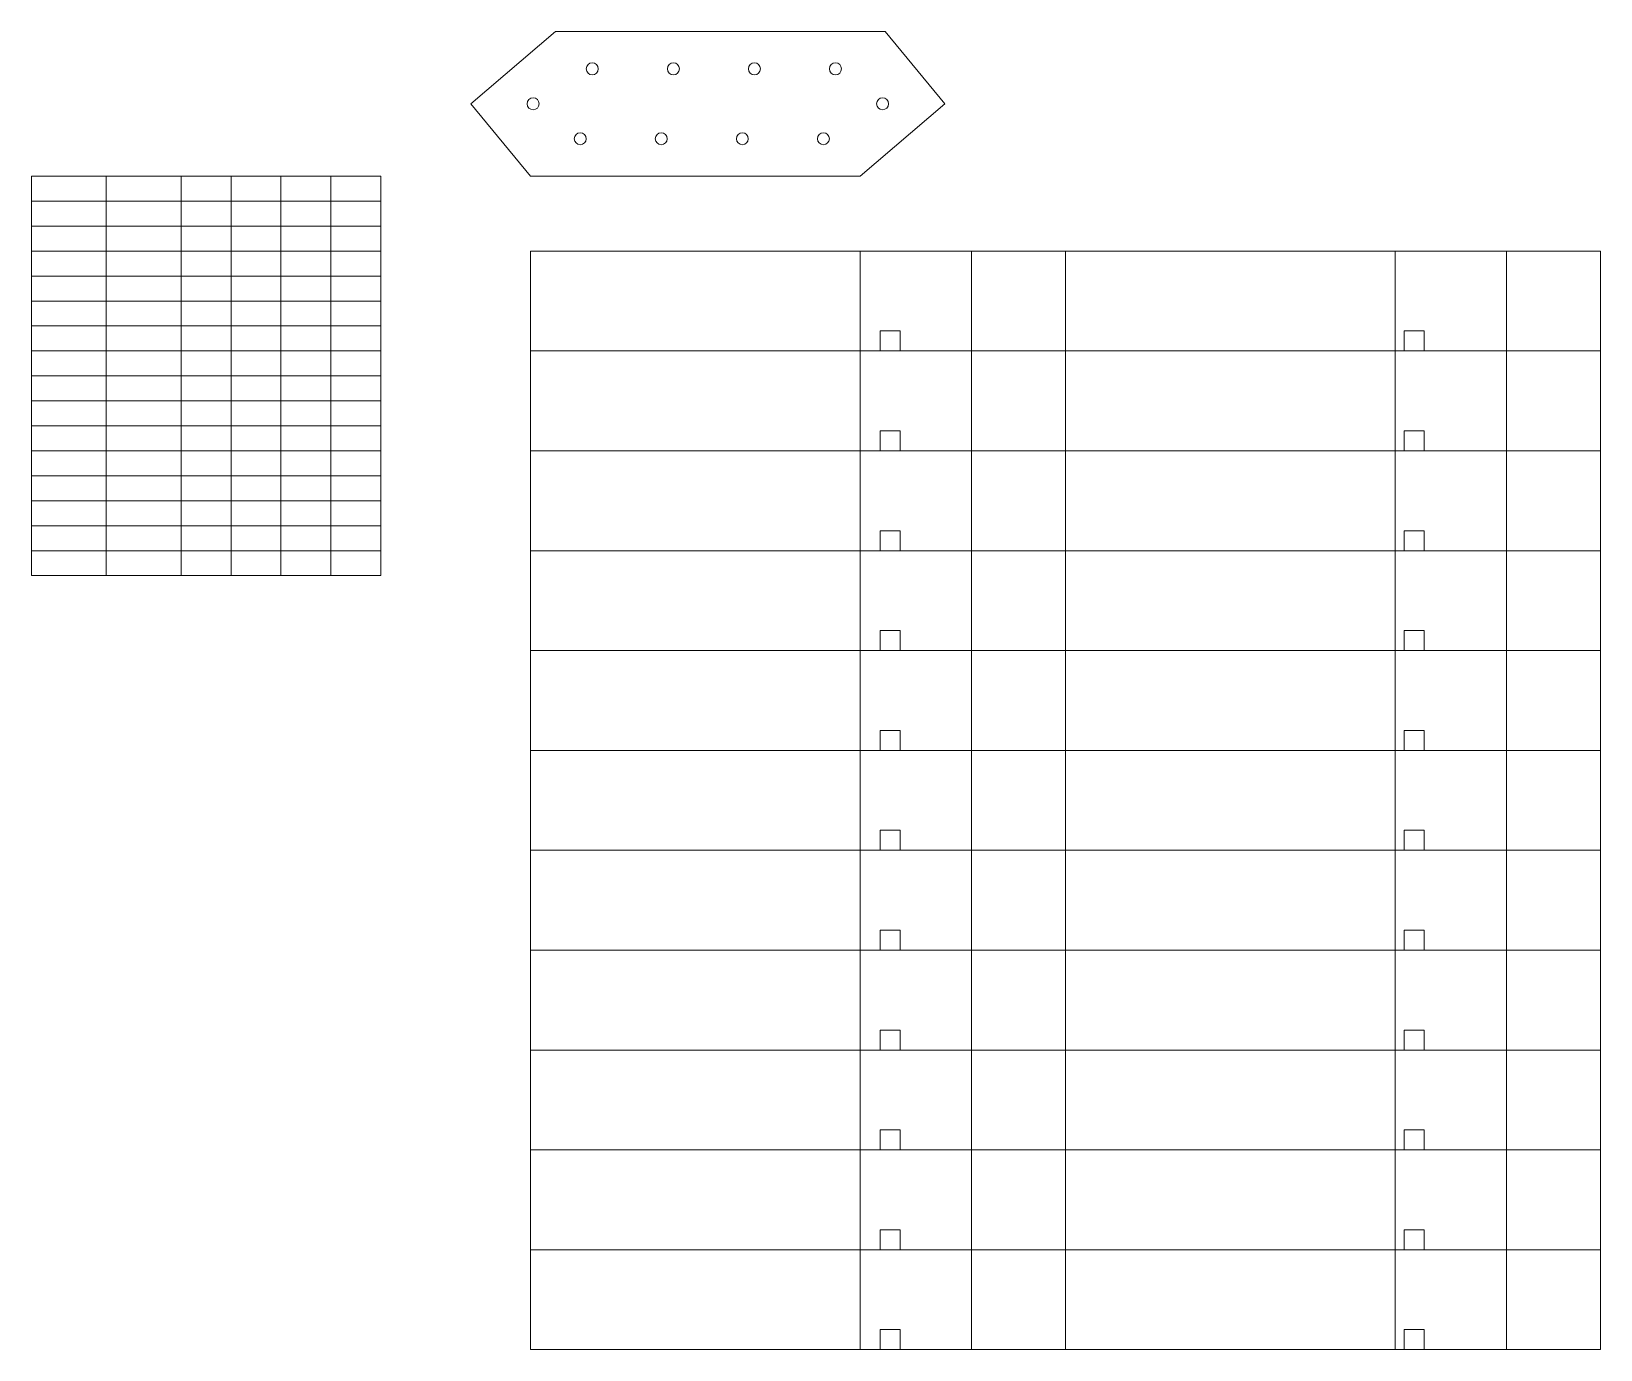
# Model space of a CAD drawing. Header units: millimetres. Extents: x -200 to 429, y -470 to 58.
import ezdxf

# ---------------------------------------------------------------- set-up
doc = ezdxf.new("R2010")
doc.units = ezdxf.units.MM
for name, color, linetype, lineweight, true_color in [('band', 178, 'Continuous', 0, 0x000000), ('band_folds', 1, 'Continuous', 0, 0xff0000), ('cuts', 178, 'Continuous', 0, 0x000000), ('supports', 178, 'Continuous', 0, 0x000000)]:
    doc.layers.add(name, color=color, linetype=linetype, lineweight=lineweight, true_color=true_color)

msp = doc.modelspace()

# ---------------------------------------------------------------- linework, layer by layer
at = {"layer": 'band'}
for p, q in [((0, -70), (0, -30)), ((0, -30), (428.66, -30)), ((428.66, -70), (428.66, -30)), ((140, -70), (140, -62)), ((140, -62), (148, -62)), ((148, -62), (148, -70)), ((350, -70), (350, -62)), ((350, -62), (358, -62)), ((358, -62), (358, -70)), ((0, -110), (0, -70)), ((0, -70), (428.66, -70)), ((428.66, -110), (428.66, -70)), ((140, -110), (140, -102)), ((140, -102), (148, -102)), ((148, -102), (148, -110)), ((350, -110), (350, -102)), ((350, -102), (358, -102)), ((358, -102), (358, -110)), ((0, -150), (0, -110)), ((0, -110), (428.66, -110)), ((428.66, -150), (428.66, -110)), ((140, -150), (140, -142)), ((140, -142), (148, -142)), ((148, -142), (148, -150)), ((350, -150), (350, -142)), ((350, -142), (358, -142)), ((358, -142), (358, -150)), ((0, -190), (0, -150)), ((0, -150), (428.66, -150)), ((428.66, -190), (428.66, -150)), ((140, -190), (140, -182)), ((140, -182), (148, -182)), ((148, -182), (148, -190)), ((350, -190), (350, -182)), ((350, -182), (358, -182)), ((358, -182), (358, -190)), ((0, -230), (0, -190)), ((0, -190), (428.66, -190)), ((428.66, -230), (428.66, -190)), ((140, -230), (140, -222)), ((140, -222), (148, -222)), ((148, -222), (148, -230)), ((350, -230), (350, -222)), ((350, -222), (358, -222)), ((358, -222), (358, -230)), ((0, -270), (0, -230)), ((0, -230), (428.66, -230)), ((428.66, -270), (428.66, -230)), ((140, -270), (140, -262)), ((140, -262), (148, -262)), ((148, -262), (148, -270)), ((350, -270), (350, -262)), ((350, -262), (358, -262)), ((358, -262), (358, -270)), ((0, -310), (0, -270)), ((0, -270), (428.66, -270)), ((428.66, -310), (428.66, -270)), ((140, -310), (140, -302)), ((140, -302), (148, -302)), ((148, -302), (148, -310)), ((350, -310), (350, -302)), ((350, -302), (358, -302)), ((358, -302), (358, -310)), ((0, -350), (0, -310)), ((0, -310), (428.66, -310)), ((428.66, -350), (428.66, -310)), ((140, -350), (140, -342)), ((140, -342), (148, -342)), ((148, -342), (148, -350)), ((350, -350), (350, -342)), ((350, -342), (358, -342)), ((358, -342), (358, -350)), ((0, -390), (0, -350)), ((0, -350), (428.66, -350)), ((428.66, -390), (428.66, -350)), ((140, -390), (140, -382)), ((140, -382), (148, -382)), ((148, -382), (148, -390)), ((350, -390), (350, -382)), ((350, -382), (358, -382)), ((358, -382), (358, -390)), ((0, -430), (0, -390)), ((0, -390), (428.66, -390)), ((428.66, -430), (428.66, -390)), ((140, -430), (140, -422)), ((140, -422), (148, -422)), ((148, -422), (148, -430)), ((350, -430), (350, -422)), ((350, -422), (358, -422)), ((358, -422), (358, -430)), ((0, -470), (0, -430)), ((0, -430), (428.66, -430)), ((428.66, -470), (428.66, -430)), ((140, -470), (140, -462)), ((140, -462), (148, -462)), ((148, -462), (148, -470)), ((350, -470), (350, -462)), ((350, -462), (358, -462)), ((358, -462), (358, -470)), ((0, -470), (428.66, -470))]:
    msp.add_line(p, q, dxfattribs=at)
at = {"layer": 'band_folds'}
for p, q in [((132, -70), (132, -30)), ((176.69, -70), (176.69, -30)), ((214.33, -70), (214.33, -30)), ((346.33, -70), (346.33, -30)), ((391.02, -70), (391.02, -30)), ((132, -110), (132, -70)), ((176.69, -110), (176.69, -70)), ((214.33, -110), (214.33, -70)), ((346.33, -110), (346.33, -70)), ((391.02, -110), (391.02, -70)), ((132, -150), (132, -110)), ((176.69, -150), (176.69, -110)), ((214.33, -150), (214.33, -110)), ((346.33, -150), (346.33, -110)), ((391.02, -150), (391.02, -110)), ((132, -190), (132, -150)), ((176.69, -190), (176.69, -150)), ((214.33, -190), (214.33, -150)), ((346.33, -190), (346.33, -150)), ((391.02, -190), (391.02, -150)), ((132, -230), (132, -190)), ((176.69, -230), (176.69, -190)), ((214.33, -230), (214.33, -190)), ((346.33, -230), (346.33, -190)), ((391.02, -230), (391.02, -190)), ((132, -270), (132, -230)), ((176.69, -270), (176.69, -230)), ((214.33, -270), (214.33, -230)), ((346.33, -270), (346.33, -230)), ((391.02, -270), (391.02, -230)), ((132, -310), (132, -270)), ((176.69, -310), (176.69, -270)), ((214.33, -310), (214.33, -270)), ((346.33, -310), (346.33, -270)), ((391.02, -310), (391.02, -270)), ((132, -350), (132, -310)), ((176.69, -350), (176.69, -310)), ((214.33, -350), (214.33, -310)), ((346.33, -350), (346.33, -310)), ((391.02, -350), (391.02, -310)), ((132, -390), (132, -350)), ((176.69, -390), (176.69, -350)), ((214.33, -390), (214.33, -350)), ((346.33, -390), (346.33, -350)), ((391.02, -390), (391.02, -350)), ((132, -430), (132, -390)), ((176.69, -430), (176.69, -390)), ((214.33, -430), (214.33, -390)), ((346.33, -430), (346.33, -390)), ((391.02, -430), (391.02, -390)), ((132, -470), (132, -430)), ((176.69, -470), (176.69, -430)), ((214.33, -470), (214.33, -430)), ((346.33, -470), (346.33, -430)), ((391.02, -470), (391.02, -430))]:
    msp.add_line(p, q, dxfattribs=at)
at = {"layer": 'cuts'}
for p, q in [((-24, 29), (10, 58)), ((10, 58), (142, 58)), ((142, 58), (166, 29)), ((0, 0), (-24, 29)), ((166, 29), (132, 0)), ((0, 0), (132, 0))]:
    msp.add_line(p, q, dxfattribs=at)
for centre in [(24.71, 43), (57.18, 43), (89.65, 43), (122.12, 43), (1, 29), (141, 29), (19.88, 15), (52.35, 15), (84.82, 15), (117.29, 15)]:
    msp.add_circle(centre, 2.4, dxfattribs=at)
at = {"layer": 'supports'}
for p, q in [((-200, 0), (-200, -160)), ((-200, 0), (-60, 0)), ((-170, 0), (-170, -160)), ((-140, 0), (-140, -160)), ((-120, 0), (-120, -160)), ((-100, 0), (-100, -160)), ((-80, 0), (-80, -160)), ((-60, 0), (-60, -160)), ((-200, -10), (-60, -10)), ((-200, -20), (-60, -20)), ((-200, -30), (-60, -30)), ((-200, -40), (-60, -40)), ((-200, -50), (-60, -50)), ((-200, -60), (-60, -60)), ((-200, -70), (-60, -70)), ((-200, -80), (-60, -80)), ((-200, -90), (-60, -90)), ((-200, -100), (-60, -100)), ((-200, -110), (-60, -110)), ((-200, -120), (-60, -120)), ((-200, -130), (-60, -130)), ((-200, -140), (-60, -140)), ((-200, -150), (-60, -150)), ((-200, -160), (-60, -160))]:
    msp.add_line(p, q, dxfattribs=at)

doc.saveas('drawing.dxf')
